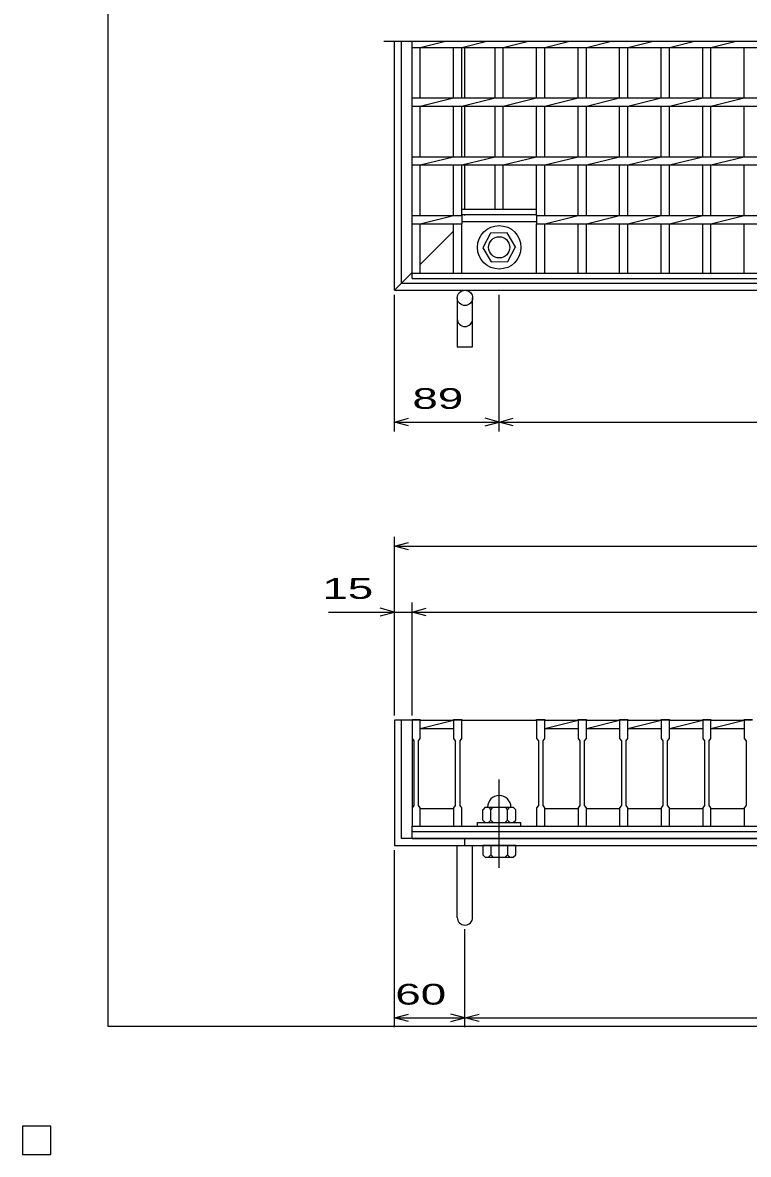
# Model space of a CAD drawing. Units: millimetres, scale not verified. Extents: x -1456 to 1385, y -1026 to 843.
# Drawn here: x -1456 to -839, y -1026 to -64 of the extents above; entities that cross this region are included whole.
import ezdxf
from ezdxf.enums import TextEntityAlignment as Align

# ---------------------------------------------------------------- set-up
doc = ezdxf.new("R2010")
doc.units = ezdxf.units.MM
doc.header["$LTSCALE"] = 8
doc.linetypes.add('CHAIN', pattern=[18.5, 12, -1.5, 3.5, -1.5])
doc.linetypes.add('DASHED', pattern=[7.5, 6, -1.5])
for name, color, linetype, lineweight in [('0_2', 150, 'Continuous', 25), ('16', 3, 'Continuous', 25), ('19', 6, 'Continuous', 25), ('22', 4, 'Continuous', 25)]:
    doc.layers.add(name, color=color, linetype=linetype, lineweight=lineweight)
doc.styles.add('ベクトル', font='')
doc.styles.get('ベクトル').set_extended_font_data('ベクトル')

msp = doc.modelspace()

# ---------------------------------------------------------------- linework, layer by layer
at = {"layer": '0_2'}
for p, q in [((-1383.2, -917.2), (-1383.2, 842.8)), ((1384.8, -917.2), (-1383.2, -917.2))]:
    msp.add_line(p, q, dxfattribs=at)
at = {"layer": '16'}
for p, q in [((-211, -80), (-1149, -80)), ((-1125, -85), (-1125, -80)), ((-1125, -277), (-1125, -80)), ((-1125, -85), (-235, -85)), ((-1118, -85), (-1097.786, -80)), ((-1118, -128), (-1118, -85)), ((-1089.7, -128), (-1089.7, -85)), ((-1082.7, -85), (-1062.486, -80)), ((-1082.7, -128), (-1082.7, -85)), ((-1054.4, -128), (-1054.4, -85)), ((-1047.4, -85), (-1027.186, -80)), ((-1047.4, -128), (-1047.4, -85)), ((-1019.1, -128), (-1019.1, -85)), ((-1012.1, -85), (-991.886, -80)), ((-1012.1, -128), (-1012.1, -85)), ((-983.8, -128), (-983.8, -85)), ((-976.8, -85), (-956.586, -80)), ((-976.8, -128), (-976.8, -85)), ((-948.5, -128), (-948.5, -85)), ((-941.5, -85), (-921.286, -80)), ((-941.5, -128), (-941.5, -85)), ((-913.2, -128), (-913.2, -85)), ((-906.2, -85), (-885.986, -80)), ((-906.2, -128), (-906.2, -85)), ((-877.9, -128), (-877.9, -85)), ((-870.9, -85), (-850.686, -80)), ((-870.9, -128), (-870.9, -85)), ((-842.6, -128), (-842.6, -85)), ((-1125, -128), (-235, -128)), ((-1125, -135), (-1125, -128)), ((-1118, -135), (-1089.7, -128)), ((-1082.7, -135), (-1054.4, -128)), ((-1047.4, -135), (-1019.1, -128)), ((-1012.1, -135), (-983.8, -128)), ((-976.8, -135), (-948.5, -128)), ((-941.5, -135), (-913.2, -128)), ((-906.2, -135), (-877.9, -128)), ((-870.9, -135), (-842.6, -128)), ((-1125, -135), (-235, -135)), ((-1118, -178), (-1118, -135)), ((-1089.7, -178), (-1089.7, -135)), ((-1082.7, -178), (-1082.7, -135)), ((-1054.4, -178), (-1054.4, -135)), ((-1047.4, -178), (-1047.4, -135)), ((-1019.1, -178), (-1019.1, -135)), ((-1012.1, -178), (-1012.1, -135)), ((-983.8, -178), (-983.8, -135)), ((-976.8, -178), (-976.8, -135)), ((-948.5, -178), (-948.5, -135)), ((-941.5, -178), (-941.5, -135)), ((-913.2, -178), (-913.2, -135)), ((-906.2, -178), (-906.2, -135)), ((-877.9, -178), (-877.9, -135)), ((-870.9, -178), (-870.9, -135)), ((-842.6, -178), (-842.6, -135)), ((-1125, -178), (-235, -178)), ((-1125, -185), (-1125, -178)), ((-1118, -185), (-1089.7, -178)), ((-1082.7, -185), (-1054.4, -178)), ((-1047.4, -185), (-1019.1, -178)), ((-1012.1, -185), (-983.8, -178)), ((-976.8, -185), (-948.5, -178)), ((-941.5, -185), (-913.2, -178)), ((-906.2, -185), (-877.9, -178)), ((-870.9, -185), (-842.6, -178)), ((-1125, -185), (-235, -185)), ((-1118, -228), (-1118, -185)), ((-1089.7, -228), (-1089.7, -185)), ((-1082.7, -228), (-1082.7, -185)), ((-1054.4, -222.5), (-1054.4, -185)), ((-1047.4, -222.5), (-1047.4, -185)), ((-1019.1, -228), (-1019.1, -185)), ((-1012.1, -228), (-1012.1, -185)), ((-983.8, -228), (-983.8, -185)), ((-976.8, -228), (-976.8, -185)), ((-948.5, -228), (-948.5, -185)), ((-941.5, -228), (-941.5, -185)), ((-913.2, -228), (-913.2, -185)), ((-906.2, -228), (-906.2, -185)), ((-877.9, -228), (-877.9, -185)), ((-870.9, -228), (-870.9, -185)), ((-842.6, -228), (-842.6, -185)), ((-1125, -228), (-1082.7, -228)), ((-1125, -235), (-1125, -228)), ((-1118, -235), (-1089.7, -228)), ((-1082.7, -222.5), (-1019.1, -222.5)), ((-1082.7, -227), (-1082.7, -222.5)), ((-1082.7, -227), (-1019.1, -227)), ((-1082.7, -228), (-1082.7, -235)), ((-1019.1, -227), (-1019.1, -222.5)), ((-1019.1, -228), (-341.4, -228)), ((-1019.1, -228), (-1019.1, -235)), ((-1012.1, -235), (-983.8, -228)), ((-976.8, -235), (-948.5, -228)), ((-941.5, -235), (-913.2, -228)), ((-906.2, -235), (-877.9, -228)), ((-870.9, -235), (-842.6, -228)), ((-1125, -235), (-1082.7, -235)), ((-1118, -277), (-1118, -235)), ((-1089.7, -277), (-1089.7, -235)), ((-1082.7, -233), (-1019.1, -233)), ((-1082.7, -277), (-1082.7, -235)), ((-1019.1, -235), (-341.4, -235)), ((-1019.1, -277), (-1019.1, -235)), ((-1012.1, -277), (-1012.1, -235)), ((-983.8, -277), (-983.8, -235)), ((-976.8, -277), (-976.8, -235)), ((-948.5, -277), (-948.5, -235)), ((-941.5, -277), (-941.5, -235)), ((-913.2, -277), (-913.2, -235)), ((-906.2, -277), (-906.2, -235)), ((-877.9, -277), (-877.9, -235)), ((-870.9, -277), (-870.9, -235)), ((-842.6, -277), (-842.6, -235)), ((-1058.194, -243.05), (-1064.896, -255.342)), ((-1044.198, -242.708), (-1058.194, -243.05)), ((-1036.9, -255), (-1044.198, -242.708)), ((-1064.896, -255.342), (-1057.602, -267.292)), ((-1043.606, -266.95), (-1036.904, -254.658)), ((-1057.602, -267.292), (-1043.606, -266.95)), ((-1125, -277), (-235, -277)), ((-1125, -281.5), (-1125, -277)), ((-1125, -277), (-1118, -277)), ((-1089.7, -277), (-1082.7, -277)), ((-1054.4, -277), (-1047.4, -277)), ((-1019.1, -277), (-1012.1, -277)), ((-983.8, -277), (-976.8, -277)), ((-948.5, -277), (-941.5, -277)), ((-913.2, -277), (-906.2, -277)), ((-877.9, -277), (-870.9, -277)), ((-842.6, -277), (-835.6, -277)), ((-1125, -281.5), (-235, -281.5)), ((-1125, -657), (-1125, -656.3)), ((-1125, -656.3), (-1118, -656.3)), ((-1125, -657), (-1125, -672.5)), ((-1118, -657), (-1125, -657)), ((-1125, -657), (-1125, -732)), ((-1118, -656.3), (-1118, -657)), ((-1118, -672.5), (-1118, -657)), ((-1118, -657), (-1089.7, -657)), ((-1118, -664), (-1089.7, -657)), ((-1089.7, -657), (-1089.7, -656.3)), ((-1089.7, -656.3), (-1082.7, -656.3)), ((-1089.7, -657), (-1089.7, -672.5)), ((-1082.7, -657), (-1089.7, -657)), ((-1082.7, -656.3), (-1082.7, -657)), ((-1082.7, -672.5), (-1082.7, -657)), ((-1082.7, -657), (-1019.1, -657)), ((-1019.1, -657), (-1019.1, -656.3)), ((-1019.1, -656.3), (-1012.1, -656.3)), ((-1019.1, -657), (-1019.1, -672.5)), ((-1012.1, -657), (-1019.1, -657)), ((-1012.1, -656.3), (-1012.1, -657)), ((-1012.1, -672.5), (-1012.1, -657)), ((-1012.1, -657), (-983.8, -657)), ((-1012.1, -664), (-983.8, -657)), ((-983.8, -657), (-983.8, -656.3)), ((-983.8, -656.3), (-976.8, -656.3)), ((-983.8, -657), (-983.8, -672.5)), ((-976.8, -657), (-983.8, -657)), ((-976.8, -656.3), (-976.8, -657)), ((-976.8, -672.5), (-976.8, -657)), ((-976.8, -657), (-948.5, -657)), ((-976.8, -664), (-948.5, -657)), ((-948.5, -657), (-948.5, -656.3)), ((-948.5, -656.3), (-941.5, -656.3)), ((-948.5, -657), (-948.5, -672.5)), ((-941.5, -657), (-948.5, -657)), ((-941.5, -656.3), (-941.5, -657)), ((-941.5, -672.5), (-941.5, -657)), ((-941.5, -657), (-913.2, -657)), ((-941.5, -664), (-913.2, -657)), ((-913.2, -657), (-913.2, -656.3)), ((-913.2, -656.3), (-906.2, -656.3)), ((-913.2, -657), (-913.2, -672.5)), ((-906.2, -657), (-913.2, -657)), ((-906.2, -656.3), (-906.2, -657)), ((-906.2, -672.5), (-906.2, -657)), ((-906.2, -657), (-877.9, -657)), ((-906.2, -664), (-877.9, -657)), ((-877.9, -657), (-877.9, -656.3)), ((-877.9, -656.3), (-870.9, -656.3)), ((-877.9, -657), (-877.9, -672.5)), ((-870.9, -657), (-877.9, -657)), ((-870.9, -656.3), (-870.9, -657)), ((-870.9, -672.5), (-870.9, -657)), ((-870.9, -657), (-842.6, -657)), ((-870.9, -664), (-842.6, -657)), ((-842.6, -657), (-842.6, -656.3)), ((-842.6, -656.3), (-835.6, -656.3)), ((-842.6, -657), (-842.6, -672.5)), ((-835.6, -657), (-842.6, -657)), ((-1125, -672.5), (-1123.5, -674.5)), ((-1119.5, -674.5), (-1118, -672.5)), ((-1118, -664), (-1089.7, -664)), ((-1089.7, -672.5), (-1088.2, -674.5)), ((-1084.2, -674.5), (-1082.7, -672.5)), ((-1019.1, -672.5), (-1017.6, -674.5)), ((-1013.6, -674.5), (-1012.1, -672.5)), ((-1012.1, -664), (-983.8, -664)), ((-983.8, -672.5), (-982.3, -674.5)), ((-978.3, -674.5), (-976.8, -672.5)), ((-976.8, -664), (-948.5, -664)), ((-948.5, -672.5), (-947, -674.5)), ((-943, -674.5), (-941.5, -672.5)), ((-941.5, -664), (-913.2, -664)), ((-913.2, -672.5), (-911.7, -674.5)), ((-907.7, -674.5), (-906.2, -672.5)), ((-906.2, -664), (-877.9, -664)), ((-877.9, -672.5), (-876.4, -674.5)), ((-872.4, -674.5), (-870.9, -672.5)), ((-870.9, -664), (-842.6, -664)), ((-842.6, -672.5), (-841.1, -674.5)), ((-1123.5, -674.5), (-1123.5, -729.5)), ((-1119.5, -729.5), (-1119.5, -674.5)), ((-1088.2, -674.5), (-1088.2, -729.5)), ((-1084.2, -729.5), (-1084.2, -674.5)), ((-1017.6, -674.5), (-1017.6, -729.5)), ((-1013.6, -729.5), (-1013.6, -674.5)), ((-982.3, -674.5), (-982.3, -729.5)), ((-978.3, -729.5), (-978.3, -674.5)), ((-947, -674.5), (-947, -729.5)), ((-943, -729.5), (-943, -674.5)), ((-911.7, -674.5), (-911.7, -729.5)), ((-907.7, -729.5), (-907.7, -674.5)), ((-876.4, -674.5), (-876.4, -729.5)), ((-872.4, -729.5), (-872.4, -674.5)), ((-841.1, -674.5), (-841.1, -729.5)), ((-1123.5, -729.5), (-1125, -731.5)), ((-1118, -731.5), (-1119.5, -729.5)), ((-1088.2, -729.5), (-1089.7, -731.5)), ((-1082.7, -731.5), (-1084.2, -729.5)), ((-1062.9, -731), (-1064.9, -733)), ((-1062.9, -731), (-1038.9, -731)), ((-1059.9, -731), (-1057.9, -733)), ((-1057.9, -733), (-1055.9, -731)), ((-1045.9, -731), (-1043.9, -733)), ((-1043.9, -733), (-1041.9, -731)), ((-1036.9, -733), (-1038.9, -731)), ((-1017.6, -729.5), (-1019.1, -731.5)), ((-1012.1, -731.5), (-1013.6, -729.5)), ((-982.3, -729.5), (-983.8, -731.5)), ((-976.8, -731.5), (-978.3, -729.5)), ((-947, -729.5), (-948.5, -731.5)), ((-941.5, -731.5), (-943, -729.5)), ((-911.7, -729.5), (-913.2, -731.5)), ((-906.2, -731.5), (-907.7, -729.5)), ((-876.4, -729.5), (-877.9, -731.5)), ((-870.9, -731.5), (-872.4, -729.5)), ((-841.1, -729.5), (-842.6, -731.5)), ((-1125, -731.5), (-1125, -747)), ((-1118, -747), (-1118, -731.5)), ((-1118, -732), (-1089.7, -732)), ((-1089.7, -731.5), (-1089.7, -747)), ((-1082.7, -747), (-1082.7, -731.5)), ((-1064.9, -742), (-1064.9, -733)), ((-1057.9, -742), (-1057.9, -733)), ((-1043.9, -742), (-1043.9, -733)), ((-1036.9, -742), (-1036.9, -733)), ((-1019.1, -731.5), (-1019.1, -747)), ((-1012.1, -747), (-1012.1, -731.5)), ((-1012.1, -732), (-983.8, -732)), ((-983.8, -731.5), (-983.8, -747)), ((-976.8, -747), (-976.8, -731.5)), ((-976.8, -732), (-948.5, -732)), ((-948.5, -731.5), (-948.5, -747)), ((-941.5, -747), (-941.5, -731.5)), ((-941.5, -732), (-913.2, -732)), ((-913.2, -731.5), (-913.2, -747)), ((-906.2, -747), (-906.2, -731.5)), ((-906.2, -732), (-877.9, -732)), ((-877.9, -731.5), (-877.9, -747)), ((-870.9, -747), (-870.9, -731.5)), ((-870.9, -732), (-842.6, -732)), ((-842.6, -731.5), (-842.6, -747)), ((-1125, -747), (-1118, -747)), ((-1125, -747), (-235, -747)), ((-1125, -751.5), (-1125, -747)), ((-1089.7, -747), (-1082.7, -747)), ((-1082.7, -747), (-1019.1, -747)), ((-1069.4, -747), (-1069.4, -744)), ((-1069.4, -744), (-1032.4, -744)), ((-1069.4, -747), (-1032.4, -747)), ((-1064.9, -742), (-1062.9, -744)), ((-1059.9, -744), (-1057.9, -742)), ((-1055.9, -744), (-1057.9, -742)), ((-1045.9, -744), (-1043.9, -742)), ((-1041.9, -744), (-1043.9, -742)), ((-1038.9, -744), (-1036.9, -742)), ((-1032.4, -747), (-1032.4, -744)), ((-1019.1, -747), (-1012.1, -747)), ((-983.8, -747), (-976.8, -747)), ((-948.5, -747), (-941.5, -747)), ((-913.2, -747), (-906.2, -747)), ((-877.9, -747), (-870.9, -747)), ((-842.6, -747), (-835.6, -747)), ((-1125, -751.5), (-235, -751.5)), ((-1125, -757.5), (-1125, -751.5)), ((-1125, -757.5), (-235, -757.5)), ((-1432, -1002), (-1456, -1002)), ((-1456, -1002), (-1456, -1026)), ((-1432, -1002), (-1456, -1002)), ((-1456, -1002), (-1456, -1026)), ((-1432, -1002), (-1456, -1002)), ((-1456, -1002), (-1456, -1026)), ((-1432, -1002), (-1456, -1002)), ((-1456, -1002), (-1456, -1026)), ((-1432, -1002), (-1456, -1002)), ((-1456, -1002), (-1456, -1026)), ((-1432, -1026), (-1432, -1002)), ((-1432, -1026), (-1432, -1002)), ((-1432, -1026), (-1432, -1002)), ((-1432, -1026), (-1432, -1002)), ((-1432, -1026), (-1432, -1002)), ((-1456, -1026), (-1432, -1026)), ((-1456, -1026), (-1432, -1026)), ((-1456, -1026), (-1432, -1026)), ((-1456, -1026), (-1432, -1026)), ((-1456, -1026), (-1432, -1026))]:
    msp.add_line(p, q, dxfattribs=at)
at = {"layer": '16', "linetype": 'CHAIN'}
msp.add_line((-1050.9, -782.4), (-1050.9, -707.4), dxfattribs=at)
at = {"layer": '16'}
for radius in [18.5, 9]:
    msp.add_circle((-1050.9, -255), radius, dxfattribs=at)
msp.add_arc((-1050.9, -731), 10, 0, 180, dxfattribs=at)
at = {"layer": '19'}
for p, q in [((-1140, -291.5), (-1140, -80)), ((-1134, -285.5), (-1134, -80)), ((-1080, -128), (-1080, -85)), ((-1080, -178), (-1080, -135)), ((-1080, -222.5), (-1080, -185)), ((-1134, -285.5), (-226, -285.5)), ((-1140, -291.5), (-220, -291.5)), ((-1086.5, -298), (-1086.5, -339.62)), ((-1073.5, -339.62), (-1073.5, -298)), ((-1086.5, -339.62), (-1073.5, -339.62)), ((-1125, -657), (-1140, -657)), ((-1140, -657), (-1140, -763.5)), ((-1134, -757.5), (-1134, -657)), ((-226, -757.5), (-1134, -757.5)), ((-1080, -763.5), (-1080, -757.5)), ((-1140, -763.5), (-220, -763.5)), ((-1086.5, -824.61), (-1086.5, -763.5)), ((-1073.5, -824.61), (-1073.5, -763.5)), ((-1064.9, -763.5), (-1064.9, -771.5)), ((-1036.9, -763.5), (-1064.9, -763.5)), ((-1057.9, -763.5), (-1057.9, -771.5)), ((-1043.9, -763.5), (-1043.9, -771.5)), ((-1036.9, -771.5), (-1036.9, -763.5)), ((-1064.9, -771.5), (-1062.9, -773.5)), ((-1062.9, -773.5), (-1038.9, -773.5)), ((-1057.9, -771.5), (-1059.9, -773.5)), ((-1055.9, -773.5), (-1057.9, -771.5)), ((-1043.9, -771.5), (-1045.9, -773.5)), ((-1041.9, -773.5), (-1043.9, -771.5)), ((-1038.9, -773.5), (-1036.9, -771.5))]:
    msp.add_line(p, q, dxfattribs=at)
at = {"layer": '19', "linetype": 'DASHED'}
for p, q in [((-1080, -228), (-1080, -227)), ((-1118, -269.5), (-1089.7, -241.2)), ((-1140, -291.5), (-1125, -276.5))]:
    msp.add_line(p, q, dxfattribs=at)
at = {"layer": '19'}
msp.add_circle((-1080, -298), 6.5, dxfattribs=at)
for centre in [(-1080, -315.84), (-1080, -824.61)]:
    msp.add_arc(centre, 6.5, 180, 0, dxfattribs=at)
at = {"layer": '22'}
for p, q in [((-1140, -411.5), (-1140, -295.5)), ((-1050.9, -411.5), (-1050.9, -295.5)), ((-1140, -403.5), (-1128, -400.3)), ((-1128, -406.7), (-1140, -403.5)), ((-1140, -403.5), (-1050.9, -403.5)), ((-1050.9, -403.5), (-1062.9, -400.3)), ((-1062.9, -406.7), (-1050.9, -403.5)), ((-1050.9, -403.5), (-1038.9, -400.3)), ((-1038.9, -406.7), (-1050.9, -403.5)), ((-1050.9, -403.5), (-309.6, -403.5)), ((-1140, -653), (-1140, -501)), ((-1140, -509), (-1128, -505.8)), ((-1128, -512.2), (-1140, -509)), ((-1140, -509), (-220, -509)), ((-1140, -653), (-1140, -557)), ((-1125, -653), (-1125, -557)), ((-1196, -565), (-1140, -565)), ((-1140, -565), (-1152, -561.8)), ((-1152, -568.2), (-1140, -565)), ((-1140, -565), (-1125, -565)), ((-1125, -565), (-1113, -561.8)), ((-1113, -568.2), (-1125, -565)), ((-1125, -565), (-235, -565)), ((-1140, -917.9), (-1140, -767.5)), ((-1080, -917.9), (-1080, -834.7)), ((-1140, -909.9), (-1128, -906.7)), ((-1128, -913.1), (-1140, -909.9)), ((-1140, -909.9), (-1080, -909.9)), ((-1080, -909.9), (-1092, -906.7)), ((-1092, -913.1), (-1080, -909.9)), ((-1080, -909.9), (-1068, -906.7)), ((-1068, -913.1), (-1080, -909.9)), ((-1080, -909.9), (-280, -909.9))]:
    msp.add_line(p, q, dxfattribs=at)
at = {"layer": '22', "color": 2}
for p, q in [((-1432, -1002), (-1456, -1002)), ((-1456, -1002), (-1456, -1026)), ((-1432, -1002), (-1456, -1002)), ((-1456, -1002), (-1456, -1026)), ((-1432, -1002), (-1456, -1002)), ((-1456, -1002), (-1456, -1026)), ((-1432, -1026), (-1432, -1002)), ((-1432, -1026), (-1432, -1002)), ((-1432, -1026), (-1432, -1002)), ((-1456, -1026), (-1432, -1026)), ((-1456, -1026), (-1432, -1026)), ((-1456, -1026), (-1432, -1026))]:
    msp.add_line(p, q, dxfattribs=at)

# ---------------------------------------------------------------- texts
at = {"layer": '22', "color": 2, "style": 'ベクトル', "width": 1.65}
for s, p in [(' 89 ', (-1135.45, -383.5)), (' 15 ', (-1212, -545)), (' 60 ', (-1150, -889.9))]:
    msp.add_text(s, height=17.6, dxfattribs=at).set_placement(p, align=Align.MIDDLE_LEFT)

doc.saveas('drawing.dxf')
